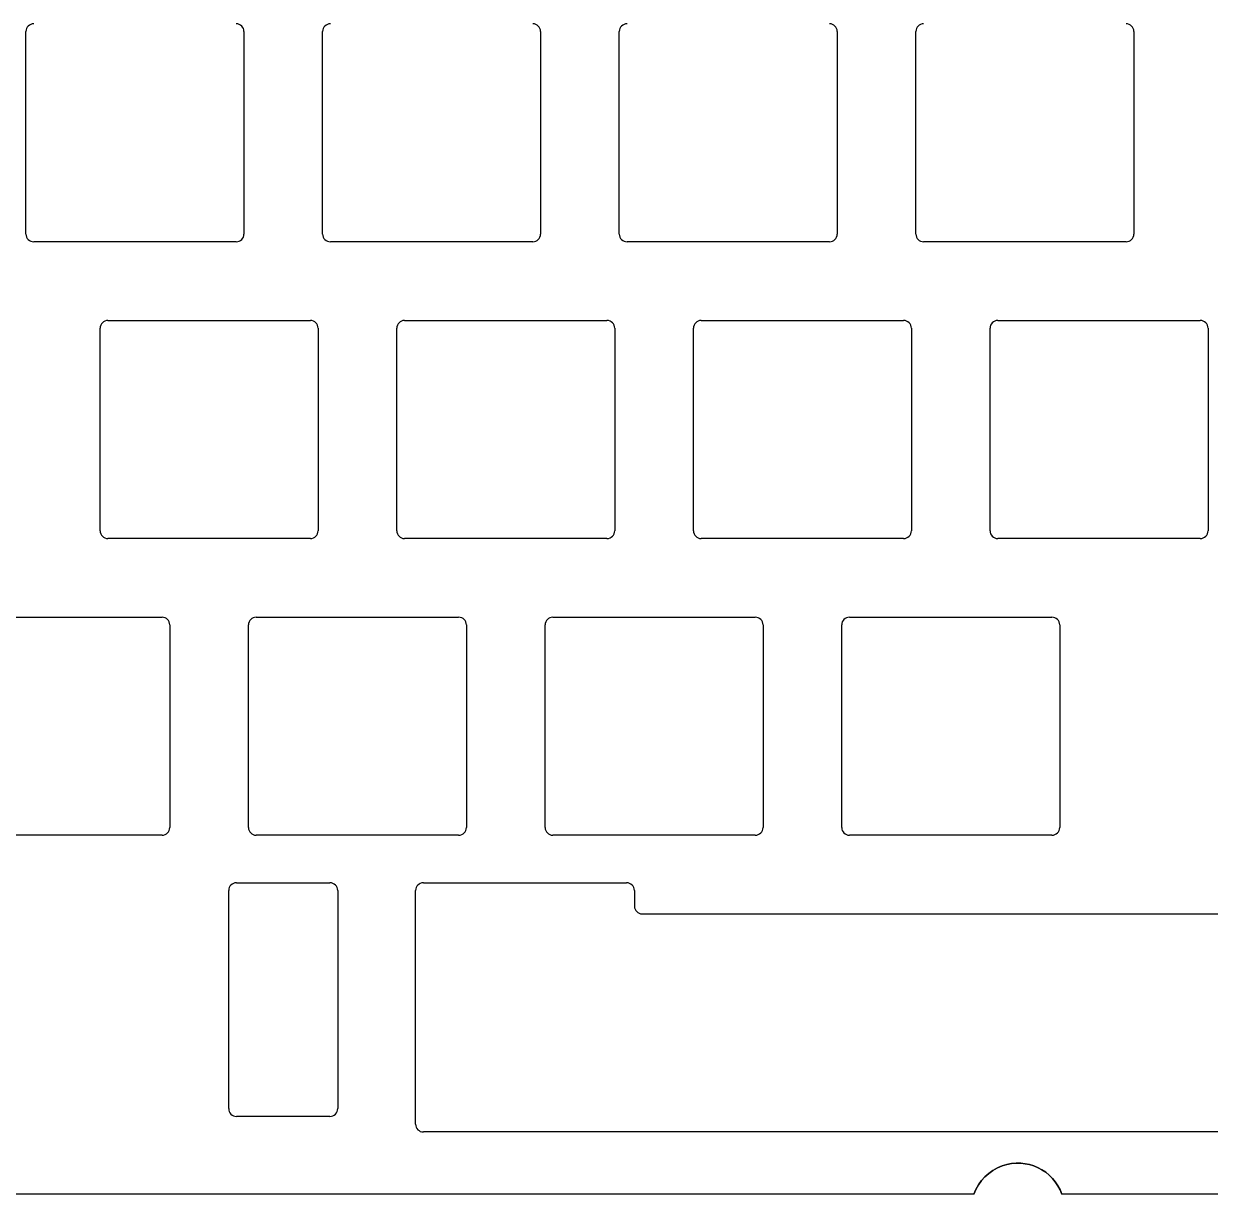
# Model space of a CAD drawing. Header units: inches. Extents: x 20 to 370, y 82 to 211.
# Drawn here: x 185.6 to 261.8, y 85.5 to 160.7 of the extents above; entities that cross this region are included whole.
import ezdxf

# ---------------------------------------------------------------- set-up
doc = ezdxf.new("R2010")
doc.units = ezdxf.units.IN
doc.header["$MEASUREMENT"] = 0
doc.layers.add('Layer 1', color=7, linetype='Continuous')

# ---------------------------------------------------------------- blocks, each defined once
blk = doc.blocks.new('block 67')
at = {"layer": 'Layer 1', "color": 250, "lineweight": 25, "true_color": 0x333333}
blk.add_lwpolyline([(249.44, 87.523), (249.44, 87.523)], dxfattribs=at)
blk = doc.blocks.new('block 280')
at = {"layer": 'Layer 1', "color": 250, "lineweight": 25, "true_color": 0x333333}
blk.add_lwpolyline([(265.482, 85.523), (252.268, 85.523)], dxfattribs=at)
blk = doc.blocks.new('block 281')
at = {"layer": 'Layer 1', "color": 250, "lineweight": 25, "true_color": 0x333333}
blk.add_open_spline([(252.268, 85.523), (251.716, 87.085), (250.002, 87.904), (248.44, 87.352), (247.585, 87.05), (246.913, 86.378), (246.611, 85.523)], degree=3, knots=[0, 0, 0, 0, 1, 1, 1, 2, 2, 2, 2], dxfattribs=at)
blk = doc.blocks.new('block 282')
at = {"layer": 'Layer 1', "color": 250, "lineweight": 25, "true_color": 0x333333}
blk.add_lwpolyline([(246.611, 85.523), (143.656, 85.523)], dxfattribs=at)
blk = doc.blocks.new('block 306')
at = {"layer": 'Layer 1', "color": 250, "lineweight": 25, "true_color": 0x333333}
blk.add_lwpolyline([(246.611, 85.523), (246.611, 85.523)], dxfattribs=at)
blk = doc.blocks.new('block 307')
at = {"layer": 'Layer 1', "color": 250, "lineweight": 25, "true_color": 0x333333}
blk.add_lwpolyline([(246.611, 85.523), (143.656, 85.523)], dxfattribs=at)
blk = doc.blocks.new('block 308')
at = {"layer": 'Layer 1', "color": 250, "lineweight": 25, "true_color": 0x333333}
blk.add_lwpolyline([(252.268, 85.523), (252.268, 85.523)], dxfattribs=at)
blk = doc.blocks.new('block 309')
at = {"layer": 'Layer 1', "color": 250, "lineweight": 25, "true_color": 0x333333}
blk.add_open_spline([(246.611, 85.523), (246.913, 86.378), (247.585, 87.05), (248.44, 87.352), (250.002, 87.904), (251.716, 87.085), (252.268, 85.523)], degree=3, knots=[0, 0, 0, 0, 1, 1, 1, 2, 2, 2, 2], dxfattribs=at)
blk = doc.blocks.new('block 310')
at = {"layer": 'Layer 1', "color": 250, "lineweight": 25, "true_color": 0x333333}
blk.add_lwpolyline([(265.482, 85.523), (252.268, 85.523)], dxfattribs=at)
blk = doc.blocks.new('block 455')
at = {"layer": 'Layer 1', "color": 250, "lineweight": 25, "true_color": 0x333333}
blk.add_lwpolyline([(200.025, 109.073), (200.025, 122.073)], dxfattribs=at)
blk = doc.blocks.new('block 456')
at = {"layer": 'Layer 1', "color": 250, "lineweight": 25, "true_color": 0x333333}
blk.add_lwpolyline([(200.525, 122.573), (213.525, 122.573)], dxfattribs=at)
blk = doc.blocks.new('block 457')
at = {"layer": 'Layer 1', "color": 250, "lineweight": 25, "true_color": 0x333333}
blk.add_lwpolyline([(214.025, 122.073), (214.025, 109.073)], dxfattribs=at)
blk = doc.blocks.new('block 458')
at = {"layer": 'Layer 1', "color": 250, "lineweight": 25, "true_color": 0x333333}
blk.add_lwpolyline([(213.525, 108.573), (200.525, 108.573)], dxfattribs=at)
blk = doc.blocks.new('block 555')
at = {"layer": 'Layer 1', "color": 250, "lineweight": 25, "true_color": 0x333333}
blk.add_lwpolyline([(242.888, 147.173), (242.888, 160.173)], dxfattribs=at)
blk = doc.blocks.new('block 557')
at = {"layer": 'Layer 1', "color": 250, "lineweight": 25, "true_color": 0x333333}
blk.add_lwpolyline([(256.887, 160.173), (256.887, 147.173)], dxfattribs=at)
blk = doc.blocks.new('block 558')
at = {"layer": 'Layer 1', "color": 250, "lineweight": 25, "true_color": 0x333333}
blk.add_lwpolyline([(256.387, 146.673), (243.388, 146.673)], dxfattribs=at)
blk = doc.blocks.new('block 559')
at = {"layer": 'Layer 1', "color": 250, "lineweight": 25, "true_color": 0x333333}
blk.add_lwpolyline([(223.838, 147.173), (223.838, 160.173)], dxfattribs=at)
blk = doc.blocks.new('block 561')
at = {"layer": 'Layer 1', "color": 250, "lineweight": 25, "true_color": 0x333333}
blk.add_lwpolyline([(237.837, 160.173), (237.837, 147.173)], dxfattribs=at)
blk = doc.blocks.new('block 562')
at = {"layer": 'Layer 1', "color": 250, "lineweight": 25, "true_color": 0x333333}
blk.add_lwpolyline([(237.337, 146.673), (224.338, 146.673)], dxfattribs=at)
blk = doc.blocks.new('block 563')
at = {"layer": 'Layer 1', "color": 250, "lineweight": 25, "true_color": 0x333333}
blk.add_lwpolyline([(204.788, 147.173), (204.788, 160.173)], dxfattribs=at)
blk = doc.blocks.new('block 565')
at = {"layer": 'Layer 1', "color": 250, "lineweight": 25, "true_color": 0x333333}
blk.add_lwpolyline([(218.787, 160.173), (218.787, 147.173)], dxfattribs=at)
blk = doc.blocks.new('block 566')
at = {"layer": 'Layer 1', "color": 250, "lineweight": 25, "true_color": 0x333333}
blk.add_lwpolyline([(218.287, 146.673), (205.288, 146.673)], dxfattribs=at)
blk = doc.blocks.new('block 567')
at = {"layer": 'Layer 1', "color": 250, "lineweight": 25, "true_color": 0x333333}
blk.add_lwpolyline([(185.738, 147.173), (185.738, 160.173)], dxfattribs=at)
blk = doc.blocks.new('block 569')
at = {"layer": 'Layer 1', "color": 250, "lineweight": 25, "true_color": 0x333333}
blk.add_lwpolyline([(199.737, 160.173), (199.737, 147.173)], dxfattribs=at)
blk = doc.blocks.new('block 570')
at = {"layer": 'Layer 1', "color": 250, "lineweight": 25, "true_color": 0x333333}
blk.add_lwpolyline([(199.237, 146.673), (186.238, 146.673)], dxfattribs=at)
blk = doc.blocks.new('block 599')
at = {"layer": 'Layer 1', "color": 250, "lineweight": 25, "true_color": 0x333333}
blk.add_lwpolyline([(247.65, 128.123), (247.65, 141.123)], dxfattribs=at)
blk = doc.blocks.new('block 600')
at = {"layer": 'Layer 1', "color": 250, "lineweight": 25, "true_color": 0x333333}
blk.add_lwpolyline([(248.15, 141.623), (261.15, 141.623)], dxfattribs=at)
blk = doc.blocks.new('block 601')
at = {"layer": 'Layer 1', "color": 250, "lineweight": 25, "true_color": 0x333333}
blk.add_lwpolyline([(261.65, 141.123), (261.65, 128.123)], dxfattribs=at)
blk = doc.blocks.new('block 602')
at = {"layer": 'Layer 1', "color": 250, "lineweight": 25, "true_color": 0x333333}
blk.add_lwpolyline([(261.15, 127.623), (248.15, 127.623)], dxfattribs=at)
blk = doc.blocks.new('block 603')
at = {"layer": 'Layer 1', "color": 250, "lineweight": 25, "true_color": 0x333333}
blk.add_lwpolyline([(228.6, 128.123), (228.6, 141.123)], dxfattribs=at)
blk = doc.blocks.new('block 604')
at = {"layer": 'Layer 1', "color": 250, "lineweight": 25, "true_color": 0x333333}
blk.add_lwpolyline([(229.1, 141.623), (242.1, 141.623)], dxfattribs=at)
blk = doc.blocks.new('block 605')
at = {"layer": 'Layer 1', "color": 250, "lineweight": 25, "true_color": 0x333333}
blk.add_lwpolyline([(242.6, 141.123), (242.6, 128.123)], dxfattribs=at)
blk = doc.blocks.new('block 606')
at = {"layer": 'Layer 1', "color": 250, "lineweight": 25, "true_color": 0x333333}
blk.add_lwpolyline([(242.1, 127.623), (229.1, 127.623)], dxfattribs=at)
blk = doc.blocks.new('block 607')
at = {"layer": 'Layer 1', "color": 250, "lineweight": 25, "true_color": 0x333333}
blk.add_lwpolyline([(209.55, 128.123), (209.55, 141.123)], dxfattribs=at)
blk = doc.blocks.new('block 608')
at = {"layer": 'Layer 1', "color": 250, "lineweight": 25, "true_color": 0x333333}
blk.add_lwpolyline([(210.05, 141.623), (223.05, 141.623)], dxfattribs=at)
blk = doc.blocks.new('block 609')
at = {"layer": 'Layer 1', "color": 250, "lineweight": 25, "true_color": 0x333333}
blk.add_lwpolyline([(223.55, 141.123), (223.55, 128.123)], dxfattribs=at)
blk = doc.blocks.new('block 610')
at = {"layer": 'Layer 1', "color": 250, "lineweight": 25, "true_color": 0x333333}
blk.add_lwpolyline([(223.05, 127.623), (210.05, 127.623)], dxfattribs=at)
blk = doc.blocks.new('block 611')
at = {"layer": 'Layer 1', "color": 250, "lineweight": 25, "true_color": 0x333333}
blk.add_lwpolyline([(190.5, 128.123), (190.5, 141.123)], dxfattribs=at)
blk = doc.blocks.new('block 612')
at = {"layer": 'Layer 1', "color": 250, "lineweight": 25, "true_color": 0x333333}
blk.add_lwpolyline([(191, 141.623), (204, 141.623)], dxfattribs=at)
blk = doc.blocks.new('block 613')
at = {"layer": 'Layer 1', "color": 250, "lineweight": 25, "true_color": 0x333333}
blk.add_lwpolyline([(204.5, 141.123), (204.5, 128.123)], dxfattribs=at)
blk = doc.blocks.new('block 614')
at = {"layer": 'Layer 1', "color": 250, "lineweight": 25, "true_color": 0x333333}
blk.add_lwpolyline([(204, 127.623), (191, 127.623)], dxfattribs=at)
blk = doc.blocks.new('block 651')
at = {"layer": 'Layer 1', "color": 250, "lineweight": 25, "true_color": 0x333333}
blk.add_lwpolyline([(238.125, 109.073), (238.125, 122.073)], dxfattribs=at)
blk = doc.blocks.new('block 652')
at = {"layer": 'Layer 1', "color": 250, "lineweight": 25, "true_color": 0x333333}
blk.add_lwpolyline([(238.625, 122.573), (251.625, 122.573)], dxfattribs=at)
blk = doc.blocks.new('block 653')
at = {"layer": 'Layer 1', "color": 250, "lineweight": 25, "true_color": 0x333333}
blk.add_lwpolyline([(252.125, 122.073), (252.125, 109.073)], dxfattribs=at)
blk = doc.blocks.new('block 654')
at = {"layer": 'Layer 1', "color": 250, "lineweight": 25, "true_color": 0x333333}
blk.add_lwpolyline([(251.625, 108.573), (238.625, 108.573)], dxfattribs=at)
blk = doc.blocks.new('block 655')
at = {"layer": 'Layer 1', "color": 250, "lineweight": 25, "true_color": 0x333333}
blk.add_lwpolyline([(219.075, 109.073), (219.075, 122.073)], dxfattribs=at)
blk = doc.blocks.new('block 656')
at = {"layer": 'Layer 1', "color": 250, "lineweight": 25, "true_color": 0x333333}
blk.add_lwpolyline([(219.575, 122.573), (232.575, 122.573)], dxfattribs=at)
blk = doc.blocks.new('block 657')
at = {"layer": 'Layer 1', "color": 250, "lineweight": 25, "true_color": 0x333333}
blk.add_lwpolyline([(233.075, 122.073), (233.075, 109.073)], dxfattribs=at)
blk = doc.blocks.new('block 658')
at = {"layer": 'Layer 1', "color": 250, "lineweight": 25, "true_color": 0x333333}
blk.add_lwpolyline([(232.575, 108.573), (219.575, 108.573)], dxfattribs=at)
blk = doc.blocks.new('block 660')
at = {"layer": 'Layer 1', "color": 250, "lineweight": 25, "true_color": 0x333333}
blk.add_lwpolyline([(181.475, 122.573), (194.475, 122.573)], dxfattribs=at)
blk = doc.blocks.new('block 661')
at = {"layer": 'Layer 1', "color": 250, "lineweight": 25, "true_color": 0x333333}
blk.add_lwpolyline([(194.975, 122.073), (194.975, 109.073)], dxfattribs=at)
blk = doc.blocks.new('block 662')
at = {"layer": 'Layer 1', "color": 250, "lineweight": 25, "true_color": 0x333333}
blk.add_lwpolyline([(194.475, 108.573), (181.475, 108.573)], dxfattribs=at)
blk = doc.blocks.new('block 694')
at = {"layer": 'Layer 1', "color": 250, "lineweight": 25, "true_color": 0x333333}
blk.add_lwpolyline([(205.255, 90.523), (199.255, 90.523)], dxfattribs=at)
blk = doc.blocks.new('block 695')
at = {"layer": 'Layer 1', "color": 250, "lineweight": 25, "true_color": 0x333333}
blk.add_lwpolyline([(198.755, 91.023), (198.755, 105.023)], dxfattribs=at)
blk = doc.blocks.new('block 696')
at = {"layer": 'Layer 1', "color": 250, "lineweight": 25, "true_color": 0x333333}
blk.add_lwpolyline([(199.255, 105.523), (205.255, 105.523)], dxfattribs=at)
blk = doc.blocks.new('block 717')
at = {"layer": 'Layer 1', "color": 250, "lineweight": 25, "true_color": 0x333333}
blk.add_lwpolyline([(277.818, 89.523), (211.258, 89.523)], dxfattribs=at)
blk = doc.blocks.new('block 718')
at = {"layer": 'Layer 1', "color": 250, "lineweight": 25, "true_color": 0x333333}
blk.add_lwpolyline([(210.758, 90.023), (210.758, 105.023)], dxfattribs=at)
blk = doc.blocks.new('block 719')
at = {"layer": 'Layer 1', "color": 250, "lineweight": 25, "true_color": 0x333333}
blk.add_lwpolyline([(211.258, 105.523), (224.312, 105.523)], dxfattribs=at)
blk = doc.blocks.new('block 720')
at = {"layer": 'Layer 1', "color": 250, "lineweight": 25, "true_color": 0x333333}
blk.add_lwpolyline([(224.812, 105.023), (224.812, 104.023)], dxfattribs=at)
blk = doc.blocks.new('block 721')
at = {"layer": 'Layer 1', "color": 250, "lineweight": 25, "true_color": 0x333333}
blk.add_lwpolyline([(225.312, 103.523), (277.818, 103.523)], dxfattribs=at)
blk = doc.blocks.new('block 722')
at = {"layer": 'Layer 1', "color": 250, "lineweight": 25, "true_color": 0x333333}
blk.add_lwpolyline([(205.755, 105.023), (205.755, 91.023)], dxfattribs=at)
blk = doc.blocks.new('block 823')
at = {"layer": 'Layer 1', "color": 250, "lineweight": 25, "true_color": 0x333333}
blk.add_open_spline([(200.025, 109.073), (200.025, 108.797), (200.249, 108.573), (200.525, 108.573)], degree=3, dxfattribs=at)
blk = doc.blocks.new('block 824')
at = {"layer": 'Layer 1', "color": 250, "lineweight": 25, "true_color": 0x333333}
blk.add_open_spline([(200.525, 122.573), (200.249, 122.573), (200.025, 122.349), (200.025, 122.073)], degree=3, dxfattribs=at)
blk = doc.blocks.new('block 825')
at = {"layer": 'Layer 1', "color": 250, "lineweight": 25, "true_color": 0x333333}
blk.add_open_spline([(214.025, 122.073), (214.025, 122.349), (213.801, 122.573), (213.525, 122.573)], degree=3, dxfattribs=at)
blk = doc.blocks.new('block 826')
at = {"layer": 'Layer 1', "color": 250, "lineweight": 25, "true_color": 0x333333}
blk.add_open_spline([(213.525, 108.573), (213.801, 108.573), (214.025, 108.797), (214.025, 109.073)], degree=3, dxfattribs=at)
blk = doc.blocks.new('block 922')
at = {"layer": 'Layer 1', "color": 250, "lineweight": 25, "true_color": 0x333333}
blk.add_open_spline([(242.888, 147.173), (242.888, 146.897), (243.112, 146.673), (243.388, 146.673)], degree=3, dxfattribs=at)
blk = doc.blocks.new('block 923')
at = {"layer": 'Layer 1', "color": 250, "lineweight": 25, "true_color": 0x333333}
blk.add_open_spline([(243.388, 160.673), (243.112, 160.673), (242.888, 160.449), (242.888, 160.173)], degree=3, dxfattribs=at)
blk = doc.blocks.new('block 924')
at = {"layer": 'Layer 1', "color": 250, "lineweight": 25, "true_color": 0x333333}
blk.add_open_spline([(256.887, 160.173), (256.887, 160.449), (256.663, 160.673), (256.387, 160.673)], degree=3, dxfattribs=at)
blk = doc.blocks.new('block 925')
at = {"layer": 'Layer 1', "color": 250, "lineweight": 25, "true_color": 0x333333}
blk.add_open_spline([(256.387, 146.673), (256.663, 146.673), (256.887, 146.897), (256.887, 147.173)], degree=3, dxfattribs=at)
blk = doc.blocks.new('block 926')
at = {"layer": 'Layer 1', "color": 250, "lineweight": 25, "true_color": 0x333333}
blk.add_open_spline([(223.838, 147.173), (223.838, 146.897), (224.062, 146.673), (224.338, 146.673)], degree=3, dxfattribs=at)
blk = doc.blocks.new('block 927')
at = {"layer": 'Layer 1', "color": 250, "lineweight": 25, "true_color": 0x333333}
blk.add_open_spline([(224.338, 160.673), (224.062, 160.673), (223.838, 160.449), (223.838, 160.173)], degree=3, dxfattribs=at)
blk = doc.blocks.new('block 928')
at = {"layer": 'Layer 1', "color": 250, "lineweight": 25, "true_color": 0x333333}
blk.add_open_spline([(237.837, 160.173), (237.837, 160.449), (237.613, 160.673), (237.337, 160.673)], degree=3, dxfattribs=at)
blk = doc.blocks.new('block 929')
at = {"layer": 'Layer 1', "color": 250, "lineweight": 25, "true_color": 0x333333}
blk.add_open_spline([(237.337, 146.673), (237.613, 146.673), (237.837, 146.897), (237.837, 147.173)], degree=3, dxfattribs=at)
blk = doc.blocks.new('block 930')
at = {"layer": 'Layer 1', "color": 250, "lineweight": 25, "true_color": 0x333333}
blk.add_open_spline([(204.788, 147.173), (204.788, 146.897), (205.012, 146.673), (205.288, 146.673)], degree=3, dxfattribs=at)
blk = doc.blocks.new('block 931')
at = {"layer": 'Layer 1', "color": 250, "lineweight": 25, "true_color": 0x333333}
blk.add_open_spline([(205.288, 160.673), (205.012, 160.673), (204.788, 160.449), (204.788, 160.173)], degree=3, dxfattribs=at)
blk = doc.blocks.new('block 932')
at = {"layer": 'Layer 1', "color": 250, "lineweight": 25, "true_color": 0x333333}
blk.add_open_spline([(218.787, 160.173), (218.787, 160.449), (218.563, 160.673), (218.287, 160.673)], degree=3, dxfattribs=at)
blk = doc.blocks.new('block 933')
at = {"layer": 'Layer 1', "color": 250, "lineweight": 25, "true_color": 0x333333}
blk.add_open_spline([(218.287, 146.673), (218.563, 146.673), (218.787, 146.897), (218.787, 147.173)], degree=3, dxfattribs=at)
blk = doc.blocks.new('block 934')
at = {"layer": 'Layer 1', "color": 250, "lineweight": 25, "true_color": 0x333333}
blk.add_open_spline([(185.738, 147.173), (185.738, 146.897), (185.962, 146.673), (186.238, 146.673)], degree=3, dxfattribs=at)
blk = doc.blocks.new('block 935')
at = {"layer": 'Layer 1', "color": 250, "lineweight": 25, "true_color": 0x333333}
blk.add_open_spline([(186.238, 160.673), (185.962, 160.673), (185.738, 160.449), (185.738, 160.173)], degree=3, dxfattribs=at)
blk = doc.blocks.new('block 936')
at = {"layer": 'Layer 1', "color": 250, "lineweight": 25, "true_color": 0x333333}
blk.add_open_spline([(199.737, 160.173), (199.737, 160.449), (199.513, 160.673), (199.237, 160.673)], degree=3, dxfattribs=at)
blk = doc.blocks.new('block 937')
at = {"layer": 'Layer 1', "color": 250, "lineweight": 25, "true_color": 0x333333}
blk.add_open_spline([(199.237, 146.673), (199.513, 146.673), (199.737, 146.897), (199.737, 147.173)], degree=3, dxfattribs=at)
blk = doc.blocks.new('block 966')
at = {"layer": 'Layer 1', "color": 250, "lineweight": 25, "true_color": 0x333333}
blk.add_open_spline([(247.65, 128.123), (247.65, 127.847), (247.874, 127.623), (248.15, 127.623)], degree=3, dxfattribs=at)
blk = doc.blocks.new('block 967')
at = {"layer": 'Layer 1', "color": 250, "lineweight": 25, "true_color": 0x333333}
blk.add_open_spline([(248.15, 141.623), (247.874, 141.623), (247.65, 141.399), (247.65, 141.123)], degree=3, dxfattribs=at)
blk = doc.blocks.new('block 968')
at = {"layer": 'Layer 1', "color": 250, "lineweight": 25, "true_color": 0x333333}
blk.add_open_spline([(261.65, 141.123), (261.65, 141.399), (261.426, 141.623), (261.15, 141.623)], degree=3, dxfattribs=at)
blk = doc.blocks.new('block 969')
at = {"layer": 'Layer 1', "color": 250, "lineweight": 25, "true_color": 0x333333}
blk.add_open_spline([(261.15, 127.623), (261.426, 127.623), (261.65, 127.847), (261.65, 128.123)], degree=3, dxfattribs=at)
blk = doc.blocks.new('block 970')
at = {"layer": 'Layer 1', "color": 250, "lineweight": 25, "true_color": 0x333333}
blk.add_open_spline([(228.6, 128.123), (228.6, 127.847), (228.824, 127.623), (229.1, 127.623)], degree=3, dxfattribs=at)
blk = doc.blocks.new('block 971')
at = {"layer": 'Layer 1', "color": 250, "lineweight": 25, "true_color": 0x333333}
blk.add_open_spline([(229.1, 141.623), (228.824, 141.623), (228.6, 141.399), (228.6, 141.123)], degree=3, dxfattribs=at)
blk = doc.blocks.new('block 972')
at = {"layer": 'Layer 1', "color": 250, "lineweight": 25, "true_color": 0x333333}
blk.add_open_spline([(242.6, 141.123), (242.6, 141.399), (242.376, 141.623), (242.1, 141.623)], degree=3, dxfattribs=at)
blk = doc.blocks.new('block 973')
at = {"layer": 'Layer 1', "color": 250, "lineweight": 25, "true_color": 0x333333}
blk.add_open_spline([(242.1, 127.623), (242.376, 127.623), (242.6, 127.847), (242.6, 128.123)], degree=3, dxfattribs=at)
blk = doc.blocks.new('block 974')
at = {"layer": 'Layer 1', "color": 250, "lineweight": 25, "true_color": 0x333333}
blk.add_open_spline([(209.55, 128.123), (209.55, 127.847), (209.774, 127.623), (210.05, 127.623)], degree=3, dxfattribs=at)
blk = doc.blocks.new('block 975')
at = {"layer": 'Layer 1', "color": 250, "lineweight": 25, "true_color": 0x333333}
blk.add_open_spline([(210.05, 141.623), (209.774, 141.623), (209.55, 141.399), (209.55, 141.123)], degree=3, dxfattribs=at)
blk = doc.blocks.new('block 976')
at = {"layer": 'Layer 1', "color": 250, "lineweight": 25, "true_color": 0x333333}
blk.add_open_spline([(223.55, 141.123), (223.55, 141.399), (223.326, 141.623), (223.05, 141.623)], degree=3, dxfattribs=at)
blk = doc.blocks.new('block 977')
at = {"layer": 'Layer 1', "color": 250, "lineweight": 25, "true_color": 0x333333}
blk.add_open_spline([(223.05, 127.623), (223.326, 127.623), (223.55, 127.847), (223.55, 128.123)], degree=3, dxfattribs=at)
blk = doc.blocks.new('block 978')
at = {"layer": 'Layer 1', "color": 250, "lineweight": 25, "true_color": 0x333333}
blk.add_open_spline([(190.5, 128.123), (190.5, 127.847), (190.724, 127.623), (191, 127.623)], degree=3, dxfattribs=at)
blk = doc.blocks.new('block 979')
at = {"layer": 'Layer 1', "color": 250, "lineweight": 25, "true_color": 0x333333}
blk.add_open_spline([(191, 141.623), (190.724, 141.623), (190.5, 141.399), (190.5, 141.123)], degree=3, dxfattribs=at)
blk = doc.blocks.new('block 980')
at = {"layer": 'Layer 1', "color": 250, "lineweight": 25, "true_color": 0x333333}
blk.add_open_spline([(204.5, 141.123), (204.5, 141.399), (204.276, 141.623), (204, 141.623)], degree=3, dxfattribs=at)
blk = doc.blocks.new('block 981')
at = {"layer": 'Layer 1', "color": 250, "lineweight": 25, "true_color": 0x333333}
blk.add_open_spline([(204, 127.623), (204.276, 127.623), (204.5, 127.847), (204.5, 128.123)], degree=3, dxfattribs=at)
blk = doc.blocks.new('block 1018')
at = {"layer": 'Layer 1', "color": 250, "lineweight": 25, "true_color": 0x333333}
blk.add_open_spline([(238.125, 109.073), (238.125, 108.797), (238.349, 108.573), (238.625, 108.573)], degree=3, dxfattribs=at)
blk = doc.blocks.new('block 1019')
at = {"layer": 'Layer 1', "color": 250, "lineweight": 25, "true_color": 0x333333}
blk.add_open_spline([(238.625, 122.573), (238.349, 122.573), (238.125, 122.349), (238.125, 122.073)], degree=3, dxfattribs=at)
blk = doc.blocks.new('block 1020')
at = {"layer": 'Layer 1', "color": 250, "lineweight": 25, "true_color": 0x333333}
blk.add_open_spline([(252.125, 122.073), (252.125, 122.349), (251.901, 122.573), (251.625, 122.573)], degree=3, dxfattribs=at)
blk = doc.blocks.new('block 1021')
at = {"layer": 'Layer 1', "color": 250, "lineweight": 25, "true_color": 0x333333}
blk.add_open_spline([(251.625, 108.573), (251.901, 108.573), (252.125, 108.797), (252.125, 109.073)], degree=3, dxfattribs=at)
blk = doc.blocks.new('block 1022')
at = {"layer": 'Layer 1', "color": 250, "lineweight": 25, "true_color": 0x333333}
blk.add_open_spline([(219.075, 109.073), (219.075, 108.797), (219.299, 108.573), (219.575, 108.573)], degree=3, dxfattribs=at)
blk = doc.blocks.new('block 1023')
at = {"layer": 'Layer 1', "color": 250, "lineweight": 25, "true_color": 0x333333}
blk.add_open_spline([(219.575, 122.573), (219.299, 122.573), (219.075, 122.349), (219.075, 122.073)], degree=3, dxfattribs=at)
blk = doc.blocks.new('block 1024')
at = {"layer": 'Layer 1', "color": 250, "lineweight": 25, "true_color": 0x333333}
blk.add_open_spline([(233.075, 122.073), (233.075, 122.349), (232.851, 122.573), (232.575, 122.573)], degree=3, dxfattribs=at)
blk = doc.blocks.new('block 1025')
at = {"layer": 'Layer 1', "color": 250, "lineweight": 25, "true_color": 0x333333}
blk.add_open_spline([(232.575, 108.573), (232.851, 108.573), (233.075, 108.797), (233.075, 109.073)], degree=3, dxfattribs=at)
blk = doc.blocks.new('block 1028')
at = {"layer": 'Layer 1', "color": 250, "lineweight": 25, "true_color": 0x333333}
blk.add_open_spline([(194.975, 122.073), (194.975, 122.349), (194.751, 122.573), (194.475, 122.573)], degree=3, dxfattribs=at)
blk = doc.blocks.new('block 1029')
at = {"layer": 'Layer 1', "color": 250, "lineweight": 25, "true_color": 0x333333}
blk.add_open_spline([(194.475, 108.573), (194.751, 108.573), (194.975, 108.797), (194.975, 109.073)], degree=3, dxfattribs=at)
blk = doc.blocks.new('block 1058')
at = {"layer": 'Layer 1', "color": 250, "lineweight": 25, "true_color": 0x333333}
blk.add_open_spline([(198.755, 91.023), (198.755, 90.747), (198.979, 90.523), (199.255, 90.523)], degree=3, dxfattribs=at)
blk = doc.blocks.new('block 1059')
at = {"layer": 'Layer 1', "color": 250, "lineweight": 25, "true_color": 0x333333}
blk.add_open_spline([(199.255, 105.523), (198.979, 105.523), (198.755, 105.299), (198.755, 105.023)], degree=3, dxfattribs=at)
blk = doc.blocks.new('block 1080')
at = {"layer": 'Layer 1', "color": 250, "lineweight": 25, "true_color": 0x333333}
blk.add_open_spline([(210.758, 90.023), (210.758, 89.747), (210.982, 89.523), (211.258, 89.523)], degree=3, dxfattribs=at)
blk = doc.blocks.new('block 1081')
at = {"layer": 'Layer 1', "color": 250, "lineweight": 25, "true_color": 0x333333}
blk.add_open_spline([(211.258, 105.523), (210.982, 105.523), (210.758, 105.299), (210.758, 105.023)], degree=3, dxfattribs=at)
blk = doc.blocks.new('block 1082')
at = {"layer": 'Layer 1', "color": 250, "lineweight": 25, "true_color": 0x333333}
blk.add_open_spline([(224.812, 105.023), (224.812, 105.299), (224.588, 105.523), (224.312, 105.523)], degree=3, dxfattribs=at)
blk = doc.blocks.new('block 1083')
at = {"layer": 'Layer 1', "color": 250, "lineweight": 25, "true_color": 0x333333}
blk.add_open_spline([(224.812, 104.023), (224.812, 103.747), (225.036, 103.523), (225.312, 103.523)], degree=3, dxfattribs=at)
blk = doc.blocks.new('block 1084')
at = {"layer": 'Layer 1', "color": 250, "lineweight": 25, "true_color": 0x333333}
blk.add_open_spline([(205.755, 105.023), (205.755, 105.299), (205.531, 105.523), (205.255, 105.523)], degree=3, dxfattribs=at)
blk = doc.blocks.new('block 1085')
at = {"layer": 'Layer 1', "color": 250, "lineweight": 25, "true_color": 0x333333}
blk.add_open_spline([(205.255, 90.523), (205.531, 90.523), (205.755, 90.747), (205.755, 91.023)], degree=3, dxfattribs=at)

msp = doc.modelspace()

# ---------------------------------------------------------------- block references
at = {"layer": 'Layer 1'}
for name in ['block 935', 'block 567', 'block 936', 'block 569', 'block 931', 'block 563', 'block 932', 'block 565', 'block 927', 'block 559', 'block 928', 'block 561', 'block 923', 'block 555', 'block 924', 'block 557', 'block 934', 'block 937', 'block 930', 'block 933', 'block 926', 'block 929', 'block 922', 'block 925', 'block 570', 'block 566', 'block 562', 'block 558', 'block 979', 'block 611', 'block 612', 'block 980', 'block 613', 'block 975', 'block 607', 'block 608', 'block 976', 'block 609', 'block 971', 'block 603', 'block 604', 'block 972', 'block 605', 'block 967', 'block 599', 'block 600', 'block 968', 'block 601', 'block 978', 'block 981', 'block 974', 'block 977', 'block 970', 'block 973', 'block 966', 'block 969', 'block 614', 'block 610', 'block 606', 'block 602', 'block 660', 'block 1028', 'block 661', 'block 824', 'block 455', 'block 456', 'block 825', 'block 457', 'block 1023', 'block 655', 'block 656', 'block 1024', 'block 657', 'block 1019', 'block 651', 'block 652', 'block 1020', 'block 653', 'block 1029', 'block 823', 'block 826', 'block 1022', 'block 1025', 'block 1018', 'block 1021', 'block 662', 'block 458', 'block 658', 'block 654', 'block 1059', 'block 696', 'block 1084', 'block 1081', 'block 719', 'block 1082', 'block 695', 'block 722', 'block 718', 'block 720', 'block 1083', 'block 721', 'block 1058', 'block 1085', 'block 694', 'block 1080', 'block 717', 'block 281', 'block 309', 'block 67', 'block 282', 'block 307', 'block 306', 'block 280', 'block 308', 'block 310']:
    msp.add_blockref(name, (0, 0), dxfattribs=at)

doc.saveas('drawing.dxf')
